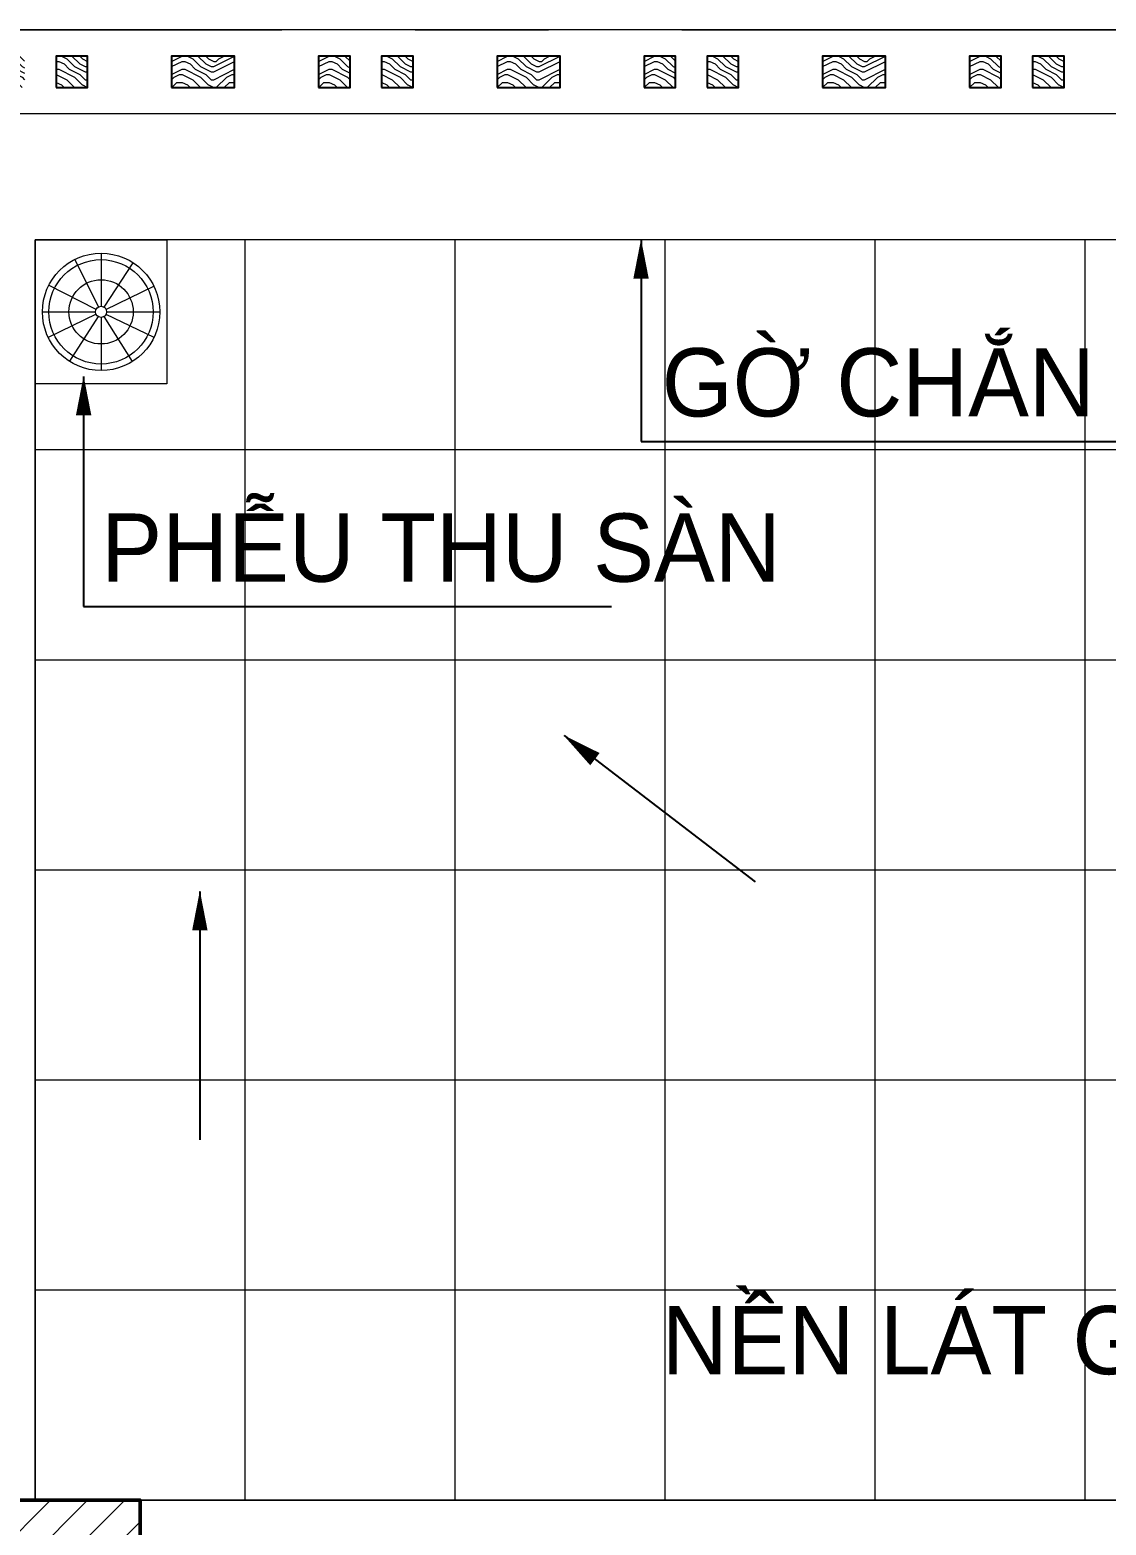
# Model space of a CAD drawing. Header units: inches. Extents: x 88947 to 296847, y 35049 to 161062.
# Drawn here: x 209007 to 210032, y 74697 to 76120 of the extents above; entities that cross this region are included whole.
import ezdxf

# ---------------------------------------------------------------- set-up
doc = ezdxf.new("R2010")
doc.units = ezdxf.units.IN
doc.header["$MEASUREMENT"] = 0
doc.linetypes.add('ACAD_ISO03W100', pattern=[30, 12, -18])
doc.linetypes.add('CENTER', pattern=[50.8, 31.75, -6.35, 6.35, -6.35])
for name, color, linetype, lineweight in [('A-Dims', 145, 'Continuous', 25), ('DIM', 7, 'Continuous', 25), ('HACTH', 8, 'Continuous', 5), ('HATCH', 8, 'Continuous', 5), ('netthay', 254, 'Continuous', 25), ('THAY', 3, 'Continuous', 18), ('TRUC', 252, 'ACAD_ISO03W100', 13), ('TUONG', 4, 'Continuous', 50)]:
    doc.layers.add(name, color=color, linetype=linetype, lineweight=lineweight)
doc.layers.add('text', color=2, linetype='Continuous')
doc.styles.add('FRANKO', font='VFRANKO.TTF')
doc.styles.add('VNI-HELVE-CONDENSE', font='VNARIAL.TTF', dxfattribs={"width": 0.7})
doc.dimstyles.new('TAS-50', dxfattribs={"dimscale": 25, "dimtxt": 2.5, "dimasz": 0.7, "dimexe": 1.5, "dimexo": 1.5, "dimgap": 0.8, "dimtad": 1, "dimdec": 0, "dimzin": 3, "dimdsep": 46, "dimtxsty": 'VNI-HELVE-CONDENSE', "dimblk": 'TICK', "dimcen": 2.5, "dimclrt": 71, "dimazin": 2, "dimtfac": 0.75, "dimtdec": 0, "dimtix": 1, "dimtmove": 2, "dimatfit": 2, "dimldrblk": 'TICK123', "dimfxl": 1.5, "dimtolj": 1, "dimtzin": 0, "dimarcsym": 0})

# ---------------------------------------------------------------- blocks, each defined once
blk = doc.blocks.new('TICK')
at = {"layer": 'A-Dims', "color": 1}
for p, q in [((0, 1.5), (0, -1.5)), ((-2, 0), (2, 0))]:
    blk.add_line(p, q, dxfattribs=at)
at = {"layer": 'A-Dims', "color": 1, "const_width": 0.788}
blk.add_lwpolyline([(-0.334, -0.349), (0.383, 0.378)], dxfattribs=at)
at = {"layer": 'A-Dims', "color": 1, "const_width": 0.394}
for points in [[(0.244, 0.517, -0.414214), (0.523, 0.517, -1)], [(0.523, 0.517, -0.414214), (0.523, 0.238, -1)], [(-0.473, -0.21, 0.414214), (-0.473, -0.488, 1)], [(-0.473, -0.488, 0.414214), (-0.195, -0.488, 1)]]:
    blk.add_lwpolyline(points, format="xyb", dxfattribs=at)
blk = doc.blocks.new('TICK123')
at = {"layer": 'A-Dims', "color": 1}
blk.add_lwpolyline([(0.046, 0, 0, 0.84, 0), (-2.111, 0, 8.4, 8.4, 0)], format="xyseb", dxfattribs=at)
blk = doc.blocks.new('A$C124F3762')
for p, q in [((60.4, 73.2), (37.9, 118.6)), ((62.8, 124.4), (62.8, 73.7)), ((65.7, 72.9), (93.5, 115.2)), ((58, 70.8), (12.8, 93.7)), ((67.5, 70.7), (113.1, 92.8)), ((6.8, 68.4), (57.4, 68.4)), ((58, 66.1), (12.5, 43.9)), ((59.9, 64), (32.6, 21.3)), ((62.8, 63.1), (62.8, 12.5)), ((65.6, 63.9), (92.3, 21)), ((67.5, 66.2), (113.2, 44.4)), ((68.1, 68.4), (118.7, 68.4))]:
    blk.add_line(p, q)
blk.add_lwpolyline([(0, 136.9), (125.5, 136.9), (125.5, 0), (0, 0)], close=True)
for radius in [55.9, 49.7, 30.6, 5.31]:
    blk.add_circle((62.8, 68.4), radius)

msp = doc.modelspace()

# ---------------------------------------------------------------- hatches: boundary and pattern name
at = {"layer": 'HACTH'}
h = msp.add_hatch(dxfattribs=at)
h.set_pattern_fill('ENDGRAIN', color=256, scale=50, style=0, pattern_type=2)
h.set_pattern_definition([(0, (209012.224, 76065.48), (50, 50), [2.5, -47.5]), (0, (208977.224, 76070.48), (50, 50), [5, -45]), (0, (209009.724, 76072.98), (50, 50), [2.5, -47.5]), (0, (208979.724, 76077.98), (50, 50), [2.5, -47.5]), (0, (209009.724, 76080.48), (50, 50), [2.5, -47.5]), (0, (208982.224, 76082.98), (50, 50), [2.5, -47.5]), (0, (209009.724, 76085.48), (50, 50), [2.5, -47.5]), (0, (208982.224, 76090.48), (50, 50), [2.5, -27.5, 2.5, -17.5]), (0, (208982.224, 76095.48), (50, 50), [5, -25, 2.5, -17.5]), (0, (208979.724, 76102.98), (50, 50), [2.5, -7.5, 2.5, -20, 2.5, -15]), (0, (208977.224, 76107.98), (50, 50), [2.5, -10, 5, -32.5]), (0, (209009.724, 76110.48), (50, 50), [2.5, -47.5]), (0, (208977.224, 76112.98), (50, 50), [2.5, -12.5, 2.5, -32.5]), (45, (208972.224, 76065.48), (6e-15, 50), [7.071, -63.64]), (45, (209014.724, 76065.48), (6e-15, 50), [14.142, -56.569]), (45, (209014.724, 76090.48), (6e-15, 50), [3.535, -67.175]), (45, (208972.224, 76095.48), (6e-15, 50), [10.607, -60.104]), (45, (209014.724, 76095.48), (6e-15, 50), [17.678, -53.033]), (45, (209014.724, 76102.98), (6e-15, 50), [10.607, -60.104]), (315, (209004.724, 76107.98), (50, -1e-14), [3.535, -67.175]), (315, (208987.224, 76067.98), (50, -1e-14), [7.071, -63.64]), (315, (208989.724, 76087.98), (50, -1e-14), [7.071, -63.64]), (315, (209004.724, 76077.98), (50, -1e-14), [7.071, -63.64]), (315, (209002.224, 76097.98), (50, -1e-14), [7.071, -63.64]), (315, (209004.724, 76102.98), (50, -1e-14), [10.607, -60.104]), (315, (208992.224, 76072.98), (50, -1e-14), [10.607, -60.104]), (315, (208999.724, 76075.48), (50, -1e-14), [10.607, -60.104]), (315, (208992.224, 76092.98), (50, -1e-14), [10.607, -60.104]), (315, (208997.224, 76095.48), (50, -1e-14), [10.607, -60.104]), (26.565, (208974.724, 76075.48), (50, 2e-08), [5.59, -106.213]), (26.565, (209012.224, 76072.98), (50, 2e-08), [22.36, -89.443]), (26.565, (209012.224, 76080.48), (50, 2e-08), [22.36, -89.443]), (26.565, (209012.224, 76085.48), (50, 2e-08), [22.361, -33.5, 11.1805, -44.762]), (26.565, (209017.224, 76092.98), (50, 2e-08), [5.59, -106.213]), (26.565, (208972.224, 76110.48), (50, 2e-08), [5.59, -106.213]), (26.565, (209012.224, 76110.48), (50, 2e-08), [11.18, -100.623]), (333.435, (208999.724, 76065.48), (50, -2e-08), [11.18, -100.623]), (333.435, (208982.224, 76077.98), (50, -2e-08), [11.18, -100.623]), (333.435, (208982.224, 76070.48), (50, -2e-08), [5.59, -106.213]), (333.435, (208984.724, 76082.98), (50, -2e-08), [16.77, -95.033]), (333.435, (208994.724, 76082.98), (50, -2e-08), [11.18, -100.623]), (333.435, (208999.724, 76085.48), (50, -2e-08), [11.18, -100.623]), (333.435, (208984.724, 76090.48), (50, -2e-08), [5.59, -106.213]), (333.435, (208987.224, 76095.48), (50, -2e-08), [5.59, -106.213]), (333.435, (209007.224, 76105.48), (50, -2e-08), [5.59, -106.213]), (333.435, (209004.724, 76087.98), (50, -2e-08), [5.59, -106.213]), (333.435, (208982.224, 76102.98), (50, -2e-08), [16.77, -95.033]), (333.435, (208979.724, 76107.98), (50, -2e-08), [11.18, -100.623]), (333.435, (209007.224, 76092.98), (50, -2e-08), [5.59, -50.31, 5.59, -50.3134]), (333.435, (208992.224, 76102.98), (50, -2e-08), [11.18, -100.623]), (333.435, (208994.724, 76107.98), (50, -2e-08), [11.18, -100.623]), (333.435, (208979.724, 76112.98), (50, -2e-08), [11.18, -100.623]), (333.435, (208994.724, 76112.98), (50, -2e-08), [11.18, -100.623])])
h.paths.add_polyline_path([(209062.2, 76095.5), (209032.2, 76095.5), (209032.2, 76065.5), (209062.2, 76065.5)])
h.paths.add_polyline_path([(209002.2, 76095.5), (208972.2, 76095.5), (208972.2, 76065.5), (209002.2, 76065.5)])
h = msp.add_hatch(dxfattribs=at)
h.set_pattern_fill('ENDGRAIN', color=256, scale=50, style=0, pattern_type=2)
h.set_pattern_definition([(0, (209182.224, 76065.48), (50, 50), [2.5, -47.5]), (0, (209147.224, 76070.48), (50, 50), [5, -45]), (0, (209179.724, 76072.98), (50, 50), [2.5, -47.5]), (0, (209149.724, 76077.98), (50, 50), [2.5, -47.5]), (0, (209179.724, 76080.48), (50, 50), [2.5, -47.5]), (0, (209152.224, 76082.98), (50, 50), [2.5, -47.5]), (0, (209179.724, 76085.48), (50, 50), [2.5, -47.5]), (0, (209152.224, 76090.48), (50, 50), [2.5, -27.5, 2.5, -17.5]), (0, (209152.224, 76095.48), (50, 50), [5, -25, 2.5, -17.5]), (0, (209149.724, 76102.98), (50, 50), [2.5, -7.5, 2.5, -20, 2.5, -15]), (0, (209147.224, 76107.98), (50, 50), [2.5, -10, 5, -32.5]), (0, (209179.724, 76110.48), (50, 50), [2.5, -47.5]), (0, (209147.224, 76112.98), (50, 50), [2.5, -12.5, 2.5, -32.5]), (45, (209142.224, 76065.48), (6e-15, 50), [7.071, -63.64]), (45, (209184.724, 76065.48), (6e-15, 50), [14.142, -56.569]), (45, (209184.724, 76090.48), (6e-15, 50), [3.535, -67.175]), (45, (209142.224, 76095.48), (6e-15, 50), [10.607, -60.104]), (45, (209184.724, 76095.48), (6e-15, 50), [17.678, -53.033]), (45, (209184.724, 76102.98), (6e-15, 50), [10.607, -60.104]), (315, (209174.724, 76107.98), (50, -1e-14), [3.535, -67.175]), (315, (209157.224, 76067.98), (50, -1e-14), [7.071, -63.64]), (315, (209159.724, 76087.98), (50, -1e-14), [7.07, -63.64]), (315, (209174.724, 76077.98), (50, -1e-14), [7.07, -63.64]), (315, (209172.224, 76097.98), (50, -1e-14), [7.07, -63.64]), (315, (209174.724, 76102.98), (50, -1e-14), [10.607, -60.104]), (315, (209162.224, 76072.98), (50, -1e-14), [10.607, -60.104]), (315, (209169.724, 76075.48), (50, -1e-14), [10.607, -60.104]), (315, (209162.224, 76092.98), (50, -1e-14), [10.607, -60.104]), (315, (209167.224, 76095.48), (50, -1e-14), [10.607, -60.104]), (26.565, (209144.724, 76075.48), (50, 2e-08), [5.59, -106.213]), (26.565, (209182.224, 76072.98), (50, 2e-08), [22.36, -89.443]), (26.565, (209182.224, 76080.48), (50, 2e-08), [22.36, -89.443]), (26.565, (209182.224, 76085.48), (50, 2e-08), [22.361, -33.5, 11.1805, -44.762]), (26.565, (209187.224, 76092.98), (50, 2e-08), [5.59, -106.213]), (26.565, (209142.224, 76110.48), (50, 2e-08), [5.59, -106.213]), (26.565, (209182.224, 76110.48), (50, 2e-08), [11.18, -100.623]), (333.435, (209169.724, 76065.48), (50, -2e-08), [11.18, -100.623]), (333.435, (209152.224, 76077.98), (50, -2e-08), [11.18, -100.623]), (333.435, (209152.224, 76070.48), (50, -2e-08), [5.59, -106.213]), (333.435, (209154.724, 76082.98), (50, -2e-08), [16.77, -95.033]), (333.435, (209164.724, 76082.98), (50, -2e-08), [11.18, -100.623]), (333.435, (209169.724, 76085.48), (50, -2e-08), [11.18, -100.623]), (333.435, (209154.724, 76090.48), (50, -2e-08), [5.59, -106.213]), (333.435, (209157.224, 76095.48), (50, -2e-08), [5.59, -106.213]), (333.435, (209177.224, 76105.48), (50, -2e-08), [5.59, -106.213]), (333.435, (209174.724, 76087.98), (50, -2e-08), [5.59, -106.213]), (333.435, (209152.224, 76102.98), (50, -2e-08), [16.77, -95.033]), (333.435, (209149.724, 76107.98), (50, -2e-08), [11.18, -100.623]), (333.435, (209177.224, 76092.98), (50, -2e-08), [5.59, -50.31, 5.59, -50.313]), (333.435, (209162.224, 76102.98), (50, -2e-08), [11.18, -100.623]), (333.435, (209164.724, 76107.98), (50, -2e-08), [11.18, -100.623]), (333.435, (209149.724, 76112.98), (50, -2e-08), [11.18, -100.623]), (333.435, (209164.724, 76112.98), (50, -2e-08), [11.18, -100.623])])
h.paths.add_polyline_path([(209202.2, 76095.5), (209142.2, 76095.5), (209142.2, 76065.5), (209202.2, 76065.5)])
h = msp.add_hatch(dxfattribs=at)
h.set_pattern_fill('ENDGRAIN', color=256, scale=50, style=0, pattern_type=2)
h.set_pattern_definition([(0, (209322.224, 76065.48), (50, 50), [2.5, -47.5]), (0, (209287.224, 76070.48), (50, 50), [5, -45]), (0, (209319.724, 76072.98), (50, 50), [2.5, -47.5]), (0, (209289.724, 76077.98), (50, 50), [2.5, -47.5]), (0, (209319.724, 76080.48), (50, 50), [2.5, -47.5]), (0, (209292.224, 76082.98), (50, 50), [2.5, -47.5]), (0, (209319.724, 76085.48), (50, 50), [2.5, -47.5]), (0, (209292.224, 76090.48), (50, 50), [2.5, -27.5, 2.5, -17.5]), (0, (209292.224, 76095.48), (50, 50), [5, -25, 2.5, -17.5]), (0, (209289.724, 76102.98), (50, 50), [2.5, -7.5, 2.5, -20, 2.5, -15]), (0, (209287.224, 76107.98), (50, 50), [2.5, -10, 5, -32.5]), (0, (209319.724, 76110.48), (50, 50), [2.5, -47.5]), (0, (209287.224, 76112.98), (50, 50), [2.5, -12.5, 2.5, -32.5]), (45, (209282.224, 76065.48), (6e-15, 50), [7.071, -63.64]), (45, (209324.724, 76065.48), (6e-15, 50), [14.142, -56.569]), (45, (209324.724, 76090.48), (6e-15, 50), [3.535, -67.175]), (45, (209282.224, 76095.48), (6e-15, 50), [10.607, -60.104]), (45, (209324.724, 76095.48), (6e-15, 50), [17.678, -53.033]), (45, (209324.724, 76102.98), (6e-15, 50), [10.607, -60.104]), (315, (209314.724, 76107.98), (50, -1e-14), [3.535, -67.175]), (315, (209297.224, 76067.98), (50, -1e-14), [7.071, -63.64]), (315, (209299.724, 76087.98), (50, -1e-14), [7.071, -63.64]), (315, (209314.724, 76077.98), (50, -1e-14), [7.071, -63.64]), (315, (209312.224, 76097.98), (50, -1e-14), [7.071, -63.64]), (315, (209314.724, 76102.98), (50, -1e-14), [10.607, -60.104]), (315, (209302.224, 76072.98), (50, -1e-14), [10.607, -60.104]), (315, (209309.724, 76075.48), (50, -1e-14), [10.607, -60.104]), (315, (209302.224, 76092.98), (50, -1e-14), [10.607, -60.104]), (315, (209307.224, 76095.48), (50, -1e-14), [10.607, -60.104]), (26.565, (209284.724, 76075.48), (50, 2e-08), [5.59, -106.213]), (26.565, (209322.224, 76072.98), (50, 2e-08), [22.36, -89.443]), (26.565, (209322.224, 76080.48), (50, 2e-08), [22.36, -89.443]), (26.565, (209322.224, 76085.48), (50, 2e-08), [22.361, -33.5, 11.1805, -44.762]), (26.565, (209327.224, 76092.98), (50, 2e-08), [5.59, -106.213]), (26.565, (209282.224, 76110.48), (50, 2e-08), [5.59, -106.213]), (26.565, (209322.224, 76110.48), (50, 2e-08), [11.18, -100.623]), (333.435, (209309.724, 76065.48), (50, -2e-08), [11.18, -100.623]), (333.435, (209292.224, 76077.98), (50, -2e-08), [11.18, -100.623]), (333.435, (209292.224, 76070.48), (50, -2e-08), [5.59, -106.213]), (333.435, (209294.724, 76082.98), (50, -2e-08), [16.77, -95.033]), (333.435, (209304.724, 76082.98), (50, -2e-08), [11.18, -100.623]), (333.435, (209309.724, 76085.48), (50, -2e-08), [11.18, -100.623]), (333.435, (209294.724, 76090.48), (50, -2e-08), [5.59, -106.213]), (333.435, (209297.224, 76095.48), (50, -2e-08), [5.59, -106.213]), (333.435, (209317.224, 76105.48), (50, -2e-08), [5.59, -106.213]), (333.435, (209314.724, 76087.98), (50, -2e-08), [5.59, -106.213]), (333.435, (209292.224, 76102.98), (50, -2e-08), [16.77, -95.033]), (333.435, (209289.724, 76107.98), (50, -2e-08), [11.18, -100.623]), (333.435, (209317.224, 76092.98), (50, -2e-08), [5.59, -50.31, 5.59, -50.3134]), (333.435, (209302.224, 76102.98), (50, -2e-08), [11.18, -100.623]), (333.435, (209304.724, 76107.98), (50, -2e-08), [11.18, -100.623]), (333.435, (209289.724, 76112.98), (50, -2e-08), [11.18, -100.623]), (333.435, (209304.724, 76112.98), (50, -2e-08), [11.18, -100.623])])
h.paths.add_polyline_path([(209372.2, 76095.5), (209342.2, 76095.5), (209342.2, 76065.5), (209372.2, 76065.5)])
h.paths.add_polyline_path([(209312.2, 76095.5), (209282.2, 76095.5), (209282.2, 76065.5), (209312.2, 76065.5)])
h = msp.add_hatch(dxfattribs=at)
h.set_pattern_fill('ENDGRAIN', color=256, scale=50, style=0, pattern_type=2)
h.set_pattern_definition([(0, (209492.224, 76065.48), (50, 50), [2.5, -47.5]), (0, (209457.224, 76070.48), (50, 50), [5, -45]), (0, (209489.724, 76072.98), (50, 50), [2.5, -47.5]), (0, (209459.724, 76077.98), (50, 50), [2.5, -47.5]), (0, (209489.724, 76080.48), (50, 50), [2.5, -47.5]), (0, (209462.224, 76082.98), (50, 50), [2.5, -47.5]), (0, (209489.724, 76085.48), (50, 50), [2.5, -47.5]), (0, (209462.224, 76090.48), (50, 50), [2.5, -27.5, 2.5, -17.5]), (0, (209462.224, 76095.48), (50, 50), [5, -25, 2.5, -17.5]), (0, (209459.724, 76102.98), (50, 50), [2.5, -7.5, 2.5, -20, 2.5, -15]), (0, (209457.224, 76107.98), (50, 50), [2.5, -10, 5, -32.5]), (0, (209489.724, 76110.48), (50, 50), [2.5, -47.5]), (0, (209457.224, 76112.98), (50, 50), [2.5, -12.5, 2.5, -32.5]), (45, (209452.224, 76065.48), (6e-15, 50), [7.071, -63.64]), (45, (209494.724, 76065.48), (6e-15, 50), [14.142, -56.569]), (45, (209494.724, 76090.48), (6e-15, 50), [3.535, -67.175]), (45, (209452.224, 76095.48), (6e-15, 50), [10.607, -60.104]), (45, (209494.724, 76095.48), (6e-15, 50), [17.678, -53.033]), (45, (209494.724, 76102.98), (6e-15, 50), [10.607, -60.104]), (315, (209484.724, 76107.98), (50, -1e-14), [3.535, -67.175]), (315, (209467.224, 76067.98), (50, -1e-14), [7.071, -63.64]), (315, (209469.724, 76087.98), (50, -1e-14), [7.07, -63.64]), (315, (209484.724, 76077.98), (50, -1e-14), [7.07, -63.64]), (315, (209482.224, 76097.98), (50, -1e-14), [7.07, -63.64]), (315, (209484.724, 76102.98), (50, -1e-14), [10.607, -60.104]), (315, (209472.224, 76072.98), (50, -1e-14), [10.607, -60.104]), (315, (209479.724, 76075.48), (50, -1e-14), [10.607, -60.104]), (315, (209472.224, 76092.98), (50, -1e-14), [10.607, -60.104]), (315, (209477.224, 76095.48), (50, -1e-14), [10.607, -60.104]), (26.565, (209454.724, 76075.48), (50, 2e-08), [5.59, -106.213]), (26.565, (209492.224, 76072.98), (50, 2e-08), [22.36, -89.443]), (26.565, (209492.224, 76080.48), (50, 2e-08), [22.36, -89.443]), (26.565, (209492.224, 76085.48), (50, 2e-08), [22.361, -33.5, 11.1805, -44.762]), (26.565, (209497.224, 76092.98), (50, 2e-08), [5.59, -106.213]), (26.565, (209452.224, 76110.48), (50, 2e-08), [5.59, -106.213]), (26.565, (209492.224, 76110.48), (50, 2e-08), [11.18, -100.623]), (333.435, (209479.724, 76065.48), (50, -2e-08), [11.18, -100.623]), (333.435, (209462.224, 76077.98), (50, -2e-08), [11.18, -100.623]), (333.435, (209462.224, 76070.48), (50, -2e-08), [5.59, -106.213]), (333.435, (209464.724, 76082.98), (50, -2e-08), [16.77, -95.033]), (333.435, (209474.724, 76082.98), (50, -2e-08), [11.18, -100.623]), (333.435, (209479.724, 76085.48), (50, -2e-08), [11.18, -100.623]), (333.435, (209464.724, 76090.48), (50, -2e-08), [5.59, -106.213]), (333.435, (209467.224, 76095.48), (50, -2e-08), [5.59, -106.213]), (333.435, (209487.224, 76105.48), (50, -2e-08), [5.59, -106.213]), (333.435, (209484.724, 76087.98), (50, -2e-08), [5.59, -106.213]), (333.435, (209462.224, 76102.98), (50, -2e-08), [16.77, -95.033]), (333.435, (209459.724, 76107.98), (50, -2e-08), [11.18, -100.623]), (333.435, (209487.224, 76092.98), (50, -2e-08), [5.59, -50.31, 5.59, -50.313]), (333.435, (209472.224, 76102.98), (50, -2e-08), [11.18, -100.623]), (333.435, (209474.724, 76107.98), (50, -2e-08), [11.18, -100.623]), (333.435, (209459.724, 76112.98), (50, -2e-08), [11.18, -100.623]), (333.435, (209474.724, 76112.98), (50, -2e-08), [11.18, -100.623])])
h.paths.add_polyline_path([(209512.2, 76095.5), (209452.2, 76095.5), (209452.2, 76065.5), (209512.2, 76065.5)])
h = msp.add_hatch(dxfattribs=at)
h.set_pattern_fill('ENDGRAIN', color=256, scale=50, style=0, pattern_type=2)
h.set_pattern_definition([(0, (209632.224, 76065.48), (50, 50), [2.5, -47.5]), (0, (209597.224, 76070.48), (50, 50), [5, -45]), (0, (209629.724, 76072.98), (50, 50), [2.5, -47.5]), (0, (209599.724, 76077.98), (50, 50), [2.5, -47.5]), (0, (209629.724, 76080.48), (50, 50), [2.5, -47.5]), (0, (209602.224, 76082.98), (50, 50), [2.5, -47.5]), (0, (209629.724, 76085.48), (50, 50), [2.5, -47.5]), (0, (209602.224, 76090.48), (50, 50), [2.5, -27.5, 2.5, -17.5]), (0, (209602.224, 76095.48), (50, 50), [5, -25, 2.5, -17.5]), (0, (209599.724, 76102.98), (50, 50), [2.5, -7.5, 2.5, -20, 2.5, -15]), (0, (209597.224, 76107.98), (50, 50), [2.5, -10, 5, -32.5]), (0, (209629.724, 76110.48), (50, 50), [2.5, -47.5]), (0, (209597.224, 76112.98), (50, 50), [2.5, -12.5, 2.5, -32.5]), (45, (209592.224, 76065.48), (6e-15, 50), [7.071, -63.64]), (45, (209634.724, 76065.48), (6e-15, 50), [14.142, -56.569]), (45, (209634.724, 76090.48), (6e-15, 50), [3.535, -67.175]), (45, (209592.224, 76095.48), (6e-15, 50), [10.607, -60.104]), (45, (209634.724, 76095.48), (6e-15, 50), [17.678, -53.033]), (45, (209634.724, 76102.98), (6e-15, 50), [10.607, -60.104]), (315, (209624.724, 76107.98), (50, -1e-14), [3.535, -67.175]), (315, (209607.224, 76067.98), (50, -1e-14), [7.071, -63.64]), (315, (209609.724, 76087.98), (50, -1e-14), [7.071, -63.64]), (315, (209624.724, 76077.98), (50, -1e-14), [7.071, -63.64]), (315, (209622.224, 76097.98), (50, -1e-14), [7.071, -63.64]), (315, (209624.724, 76102.98), (50, -1e-14), [10.607, -60.104]), (315, (209612.224, 76072.98), (50, -1e-14), [10.607, -60.104]), (315, (209619.724, 76075.48), (50, -1e-14), [10.607, -60.104]), (315, (209612.224, 76092.98), (50, -1e-14), [10.607, -60.104]), (315, (209617.224, 76095.48), (50, -1e-14), [10.607, -60.104]), (26.565, (209594.724, 76075.48), (50, 2e-08), [5.59, -106.213]), (26.565, (209632.224, 76072.98), (50, 2e-08), [22.36, -89.443]), (26.565, (209632.224, 76080.48), (50, 2e-08), [22.36, -89.443]), (26.565, (209632.224, 76085.48), (50, 2e-08), [22.361, -33.5, 11.1805, -44.762]), (26.565, (209637.224, 76092.98), (50, 2e-08), [5.59, -106.213]), (26.565, (209592.224, 76110.48), (50, 2e-08), [5.59, -106.213]), (26.565, (209632.224, 76110.48), (50, 2e-08), [11.18, -100.623]), (333.435, (209619.724, 76065.48), (50, -2e-08), [11.18, -100.623]), (333.435, (209602.224, 76077.98), (50, -2e-08), [11.18, -100.623]), (333.435, (209602.224, 76070.48), (50, -2e-08), [5.59, -106.213]), (333.435, (209604.724, 76082.98), (50, -2e-08), [16.77, -95.033]), (333.435, (209614.724, 76082.98), (50, -2e-08), [11.18, -100.623]), (333.435, (209619.724, 76085.48), (50, -2e-08), [11.18, -100.623]), (333.435, (209604.724, 76090.48), (50, -2e-08), [5.59, -106.213]), (333.435, (209607.224, 76095.48), (50, -2e-08), [5.59, -106.213]), (333.435, (209627.224, 76105.48), (50, -2e-08), [5.59, -106.213]), (333.435, (209624.724, 76087.98), (50, -2e-08), [5.59, -106.213]), (333.435, (209602.224, 76102.98), (50, -2e-08), [16.77, -95.033]), (333.435, (209599.724, 76107.98), (50, -2e-08), [11.18, -100.623]), (333.435, (209627.224, 76092.98), (50, -2e-08), [5.59, -50.31, 5.59, -50.3134]), (333.435, (209612.224, 76102.98), (50, -2e-08), [11.18, -100.623]), (333.435, (209614.724, 76107.98), (50, -2e-08), [11.18, -100.623]), (333.435, (209599.724, 76112.98), (50, -2e-08), [11.18, -100.623]), (333.435, (209614.724, 76112.98), (50, -2e-08), [11.18, -100.623])])
h.paths.add_polyline_path([(209682.2, 76095.5), (209652.2, 76095.5), (209652.2, 76065.5), (209682.2, 76065.5)])
h.paths.add_polyline_path([(209622.2, 76095.5), (209592.2, 76095.5), (209592.2, 76065.5), (209622.2, 76065.5)])
h = msp.add_hatch(dxfattribs=at)
h.set_pattern_fill('ENDGRAIN', color=256, scale=50, style=0, pattern_type=2)
h.set_pattern_definition([(0, (209802.224, 76065.48), (50, 50), [2.5, -47.5]), (0, (209767.224, 76070.48), (50, 50), [5, -45]), (0, (209799.724, 76072.98), (50, 50), [2.5, -47.5]), (0, (209769.724, 76077.98), (50, 50), [2.5, -47.5]), (0, (209799.724, 76080.48), (50, 50), [2.5, -47.5]), (0, (209772.224, 76082.98), (50, 50), [2.5, -47.5]), (0, (209799.724, 76085.48), (50, 50), [2.5, -47.5]), (0, (209772.224, 76090.48), (50, 50), [2.5, -27.5, 2.5, -17.5]), (0, (209772.224, 76095.48), (50, 50), [5, -25, 2.5, -17.5]), (0, (209769.724, 76102.98), (50, 50), [2.5, -7.5, 2.5, -20, 2.5, -15]), (0, (209767.224, 76107.98), (50, 50), [2.5, -10, 5, -32.5]), (0, (209799.724, 76110.48), (50, 50), [2.5, -47.5]), (0, (209767.224, 76112.98), (50, 50), [2.5, -12.5, 2.5, -32.5]), (45, (209762.224, 76065.48), (6e-15, 50), [7.071, -63.64]), (45, (209804.724, 76065.48), (6e-15, 50), [14.142, -56.569]), (45, (209804.724, 76090.48), (6e-15, 50), [3.535, -67.175]), (45, (209762.224, 76095.48), (6e-15, 50), [10.607, -60.104]), (45, (209804.724, 76095.48), (6e-15, 50), [17.678, -53.033]), (45, (209804.724, 76102.98), (6e-15, 50), [10.607, -60.104]), (315, (209794.724, 76107.98), (50, -1e-14), [3.535, -67.175]), (315, (209777.224, 76067.98), (50, -1e-14), [7.071, -63.64]), (315, (209779.724, 76087.98), (50, -1e-14), [7.07, -63.64]), (315, (209794.724, 76077.98), (50, -1e-14), [7.07, -63.64]), (315, (209792.224, 76097.98), (50, -1e-14), [7.07, -63.64]), (315, (209794.724, 76102.98), (50, -1e-14), [10.607, -60.104]), (315, (209782.224, 76072.98), (50, -1e-14), [10.607, -60.104]), (315, (209789.724, 76075.48), (50, -1e-14), [10.607, -60.104]), (315, (209782.224, 76092.98), (50, -1e-14), [10.607, -60.104]), (315, (209787.224, 76095.48), (50, -1e-14), [10.607, -60.104]), (26.565, (209764.724, 76075.48), (50, 2e-08), [5.59, -106.213]), (26.565, (209802.224, 76072.98), (50, 2e-08), [22.36, -89.443]), (26.565, (209802.224, 76080.48), (50, 2e-08), [22.36, -89.443]), (26.565, (209802.224, 76085.48), (50, 2e-08), [22.361, -33.5, 11.1805, -44.762]), (26.565, (209807.224, 76092.98), (50, 2e-08), [5.59, -106.213]), (26.565, (209762.224, 76110.48), (50, 2e-08), [5.59, -106.213]), (26.565, (209802.224, 76110.48), (50, 2e-08), [11.18, -100.623]), (333.435, (209789.724, 76065.48), (50, -2e-08), [11.18, -100.623]), (333.435, (209772.224, 76077.98), (50, -2e-08), [11.18, -100.623]), (333.435, (209772.224, 76070.48), (50, -2e-08), [5.59, -106.213]), (333.435, (209774.724, 76082.98), (50, -2e-08), [16.77, -95.033]), (333.435, (209784.724, 76082.98), (50, -2e-08), [11.18, -100.623]), (333.435, (209789.724, 76085.48), (50, -2e-08), [11.18, -100.623]), (333.435, (209774.724, 76090.48), (50, -2e-08), [5.59, -106.213]), (333.435, (209777.224, 76095.48), (50, -2e-08), [5.59, -106.213]), (333.435, (209797.224, 76105.48), (50, -2e-08), [5.59, -106.213]), (333.435, (209794.724, 76087.98), (50, -2e-08), [5.59, -106.213]), (333.435, (209772.224, 76102.98), (50, -2e-08), [16.77, -95.033]), (333.435, (209769.724, 76107.98), (50, -2e-08), [11.18, -100.623]), (333.435, (209797.224, 76092.98), (50, -2e-08), [5.59, -50.31, 5.59, -50.313]), (333.435, (209782.224, 76102.98), (50, -2e-08), [11.18, -100.623]), (333.435, (209784.724, 76107.98), (50, -2e-08), [11.18, -100.623]), (333.435, (209769.724, 76112.98), (50, -2e-08), [11.18, -100.623]), (333.435, (209784.724, 76112.98), (50, -2e-08), [11.18, -100.623])])
h.paths.add_polyline_path([(209822.2, 76095.5), (209762.2, 76095.5), (209762.2, 76065.5), (209822.2, 76065.5)])
h = msp.add_hatch(dxfattribs=at)
h.set_pattern_fill('ENDGRAIN', color=256, scale=50, style=0, pattern_type=2)
h.set_pattern_definition([(0, (209942.224, 76065.48), (50, 50), [2.5, -47.5]), (0, (209907.224, 76070.48), (50, 50), [5, -45]), (0, (209939.724, 76072.98), (50, 50), [2.5, -47.5]), (0, (209909.724, 76077.98), (50, 50), [2.5, -47.5]), (0, (209939.724, 76080.48), (50, 50), [2.5, -47.5]), (0, (209912.224, 76082.98), (50, 50), [2.5, -47.5]), (0, (209939.724, 76085.48), (50, 50), [2.5, -47.5]), (0, (209912.224, 76090.48), (50, 50), [2.5, -27.5, 2.5, -17.5]), (0, (209912.224, 76095.48), (50, 50), [5, -25, 2.5, -17.5]), (0, (209909.724, 76102.98), (50, 50), [2.5, -7.5, 2.5, -20, 2.5, -15]), (0, (209907.224, 76107.98), (50, 50), [2.5, -10, 5, -32.5]), (0, (209939.724, 76110.48), (50, 50), [2.5, -47.5]), (0, (209907.224, 76112.98), (50, 50), [2.5, -12.5, 2.5, -32.5]), (45, (209902.224, 76065.48), (6e-15, 50), [7.071, -63.64]), (45, (209944.724, 76065.48), (6e-15, 50), [14.142, -56.569]), (45, (209944.724, 76090.48), (6e-15, 50), [3.535, -67.175]), (45, (209902.224, 76095.48), (6e-15, 50), [10.607, -60.104]), (45, (209944.724, 76095.48), (6e-15, 50), [17.678, -53.033]), (45, (209944.724, 76102.98), (6e-15, 50), [10.607, -60.104]), (315, (209934.724, 76107.98), (50, -1e-14), [3.535, -67.175]), (315, (209917.224, 76067.98), (50, -1e-14), [7.071, -63.64]), (315, (209919.724, 76087.98), (50, -1e-14), [7.071, -63.64]), (315, (209934.724, 76077.98), (50, -1e-14), [7.071, -63.64]), (315, (209932.224, 76097.98), (50, -1e-14), [7.071, -63.64]), (315, (209934.724, 76102.98), (50, -1e-14), [10.607, -60.104]), (315, (209922.224, 76072.98), (50, -1e-14), [10.607, -60.104]), (315, (209929.724, 76075.48), (50, -1e-14), [10.607, -60.104]), (315, (209922.224, 76092.98), (50, -1e-14), [10.607, -60.104]), (315, (209927.224, 76095.48), (50, -1e-14), [10.607, -60.104]), (26.565, (209904.724, 76075.48), (50, 2e-08), [5.59, -106.213]), (26.565, (209942.224, 76072.98), (50, 2e-08), [22.36, -89.443]), (26.565, (209942.224, 76080.48), (50, 2e-08), [22.36, -89.443]), (26.565, (209942.224, 76085.48), (50, 2e-08), [22.361, -33.5, 11.1805, -44.762]), (26.565, (209947.224, 76092.98), (50, 2e-08), [5.59, -106.213]), (26.565, (209902.224, 76110.48), (50, 2e-08), [5.59, -106.213]), (26.565, (209942.224, 76110.48), (50, 2e-08), [11.18, -100.623]), (333.435, (209929.724, 76065.48), (50, -2e-08), [11.18, -100.623]), (333.435, (209912.224, 76077.98), (50, -2e-08), [11.18, -100.623]), (333.435, (209912.224, 76070.48), (50, -2e-08), [5.59, -106.213]), (333.435, (209914.724, 76082.98), (50, -2e-08), [16.77, -95.033]), (333.435, (209924.724, 76082.98), (50, -2e-08), [11.18, -100.623]), (333.435, (209929.724, 76085.48), (50, -2e-08), [11.18, -100.623]), (333.435, (209914.724, 76090.48), (50, -2e-08), [5.59, -106.213]), (333.435, (209917.224, 76095.48), (50, -2e-08), [5.59, -106.213]), (333.435, (209937.224, 76105.48), (50, -2e-08), [5.59, -106.213]), (333.435, (209934.724, 76087.98), (50, -2e-08), [5.59, -106.213]), (333.435, (209912.224, 76102.98), (50, -2e-08), [16.77, -95.033]), (333.435, (209909.724, 76107.98), (50, -2e-08), [11.18, -100.623]), (333.435, (209937.224, 76092.98), (50, -2e-08), [5.59, -50.31, 5.59, -50.3134]), (333.435, (209922.224, 76102.98), (50, -2e-08), [11.18, -100.623]), (333.435, (209924.724, 76107.98), (50, -2e-08), [11.18, -100.623]), (333.435, (209909.724, 76112.98), (50, -2e-08), [11.18, -100.623]), (333.435, (209924.724, 76112.98), (50, -2e-08), [11.18, -100.623])])
h.paths.add_polyline_path([(209992.2, 76095.5), (209962.2, 76095.5), (209962.2, 76065.5), (209992.2, 76065.5)])
h.paths.add_polyline_path([(209932.2, 76095.5), (209902.2, 76095.5), (209902.2, 76065.5), (209932.2, 76065.5)])
h = msp.add_hatch(dxfattribs=at)
h.set_pattern_fill('TAS_GACH400X400', color=256, scale=0.5, style=0, pattern_type=2)
h.set_pattern_definition([(0, (209012.22, 74720.67), (0, 200), []), (90, (209012.22, 74720.67), (-200, 1e-14), [200, 0])])
h.paths.add_polyline_path([(211812.2, 74720.5), (211812.2, 75920.5), (209012.2, 75920.5), (209012.2, 74720.5)])
at = {"layer": 'HATCH'}
h = msp.add_hatch(dxfattribs=at)
h.set_pattern_fill('ANSI31', color=256, scale=200, style=0)
h.set_pattern_definition([(45, (208262.224, 73920.48), (-17.67767, 17.67767), [])])
h.paths.add_polyline_path([(208712.2, 74720.5), (208712.2, 74820.5), (208612.2, 74820.5), (208612.2, 74520.5), (209112.2, 74520.5), (209112.2, 74720.5)])

# ---------------------------------------------------------------- linework, layer by layer
at = {"layer": 'HACTH'}
msp.add_lwpolyline([(211812.2, 74720.5), (211812.2, 75920.5), (209012.2, 75920.5), (209012.2, 74720.5)], close=True, dxfattribs=at)
at = {"layer": 'netthay'}
for points in [[(209032.2, 76065.5), (209062.2, 76065.5), (209062.2, 76095.5), (209032.2, 76095.5)], [(209142.2, 76065.5), (209202.2, 76065.5), (209202.2, 76095.5), (209142.2, 76095.5)], [(209282.2, 76065.5), (209312.2, 76065.5), (209312.2, 76095.5), (209282.2, 76095.5)], [(209342.2, 76065.5), (209372.2, 76065.5), (209372.2, 76095.5), (209342.2, 76095.5)], [(209452.2, 76065.5), (209512.2, 76065.5), (209512.2, 76095.5), (209452.2, 76095.5)], [(209592.2, 76065.5), (209622.2, 76065.5), (209622.2, 76095.5), (209592.2, 76095.5)], [(209652.2, 76065.5), (209682.2, 76065.5), (209682.2, 76095.5), (209652.2, 76095.5)], [(209762.2, 76065.5), (209822.2, 76065.5), (209822.2, 76095.5), (209762.2, 76095.5)], [(209902.2, 76065.5), (209932.2, 76065.5), (209932.2, 76095.5), (209902.2, 76095.5)], [(209962.2, 76065.5), (209992.2, 76065.5), (209992.2, 76095.5), (209962.2, 76095.5)]]:
    msp.add_lwpolyline(points, close=True, dxfattribs=at)
at = {"layer": 'THAY'}
for points in [[(212012.2, 74720.5), (212012.2, 76120.5), (208812.2, 76120.5), (208812.2, 74720.5)], [(211932.2, 74720.5), (211932.2, 76040.5), (208892.2, 76040.5), (208892.2, 74720.5)], [(211812.2, 74720.5), (211812.2, 75920.5), (209012.2, 75920.5), (209012.2, 74720.5)]]:
    msp.add_lwpolyline(points, dxfattribs=at)
at = {"layer": 'TRUC', "linetype": 'CENTER', "ltscale": 20}
msp.add_lwpolyline([(208612.2, 76120.5), (212212.2, 76120.5)], dxfattribs=at)
at = {"layer": 'TUONG'}
msp.add_lwpolyline([(208612.2, 74820.5), (208712.2, 74820.5), (208712.2, 74720.5), (209112.2, 74720.5), (209112.2, 74520.5), (208612.2, 74520.5), (208612.2, 74320.5)], dxfattribs=at)

# ---------------------------------------------------------------- block references
at = {"layer": 'HACTH'}
msp.add_blockref('A$C124F3762', (209012.2, 75783.6), dxfattribs=at)

# ---------------------------------------------------------------- texts
at = {"layer": 'text', "style": 'FRANKO'}
for s, p in [('GÔØ CHAÉN NÖÔÙC', (209609, 75752.4)), ('PHEÃU THU SAØN', (209075.2, 75595)), ('NEÀN LAÙT GAÏCH BOÂNG 200X200', (209609, 74840.4))]:
    msp.add_text(s, height=65, dxfattribs=at).set_placement(p)

# ---------------------------------------------------------------- leaders
at = {"layer": 'DIM'}
for points in [[(209589.3, 75920.5), (209589.3, 75728.7), (210152.1, 75728.7)], [(209058.4, 75790.4), (209058.4, 75571.3), (209561.3, 75571.3)], [(209516, 75448.5), (209698, 75309.4)], [(209169.1, 75300), (209169.1, 75063.5)]]:
    msp.add_leader(points, dimstyle='TAS-50', dxfattribs=at)

doc.saveas('drawing.dxf')
